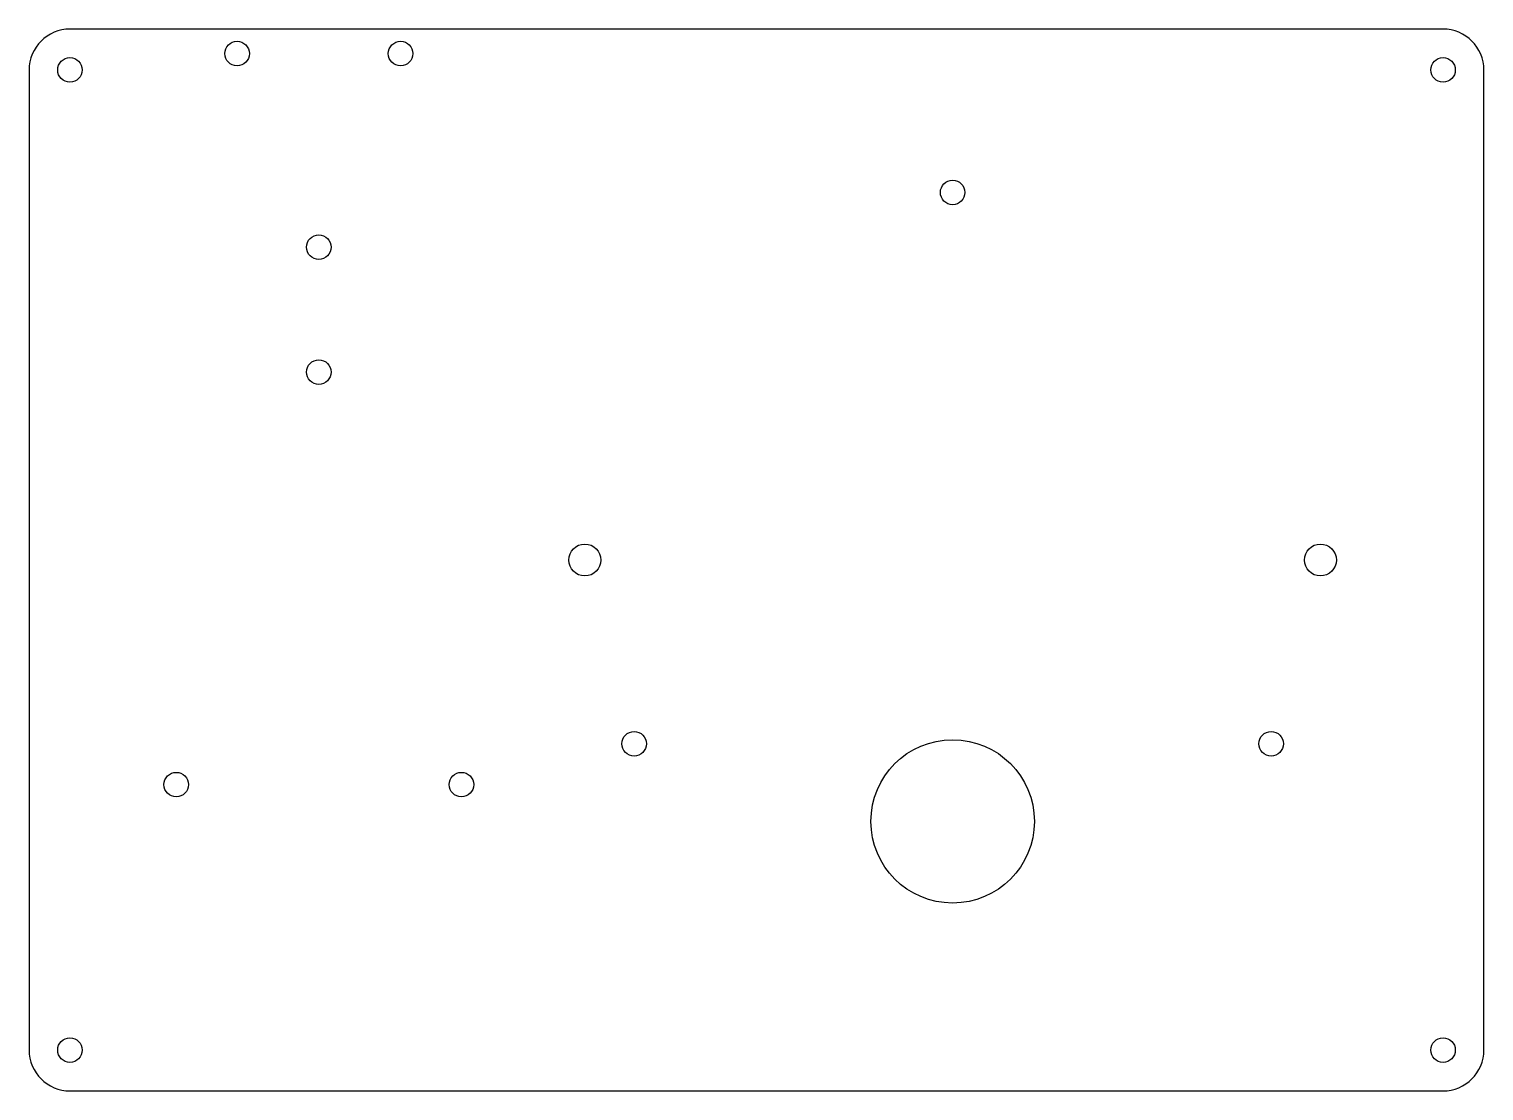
# Model space of a CAD drawing. Header units: millimetres. Extents: x -113 to 65, y -65 to 65.
import ezdxf

# ---------------------------------------------------------------- set-up
doc = ezdxf.new("R2010")
doc.units = ezdxf.units.MM

msp = doc.modelspace()

# ---------------------------------------------------------------- linework, layer by layer
at = {"color": 7, "linetype": 'Continuous', "lineweight": 25}
for p, q in [((60, 65), (-108, 65)), ((-113, 60), (-113, -60)), ((65, -60), (65, 60)), ((-108, -65), (60, -65))]:
    msp.add_line(p, q, dxfattribs=at)
for centre, radius in [((-87.55, 62), 1.5), ((-67.55, 62), 1.5), ((-108, 60), 1.5), ((60, 60), 1.5), ((0, 45), 1.5), ((-77.55, 38.3), 1.5), ((-77.55, 23), 1.5), ((-45, 0), 1.95), ((45, 0), 1.95), ((-38.97, -22.5), 1.5), ((38.97, -22.5), 1.5), ((0, -32), 10), ((-95, -27.5), 1.5), ((-60.1, -27.5), 1.5), ((-108, -60), 1.5), ((60, -60), 1.5)]:
    msp.add_circle(centre, radius, dxfattribs=at)
for centre, start, end in [((-108, 60), 90, 180), ((60, 60), 0, 90), ((-108, -60), 180, 270), ((60, -60), 270, 0)]:
    msp.add_arc(centre, 5, start, end, dxfattribs=at)

doc.saveas('drawing.dxf')
